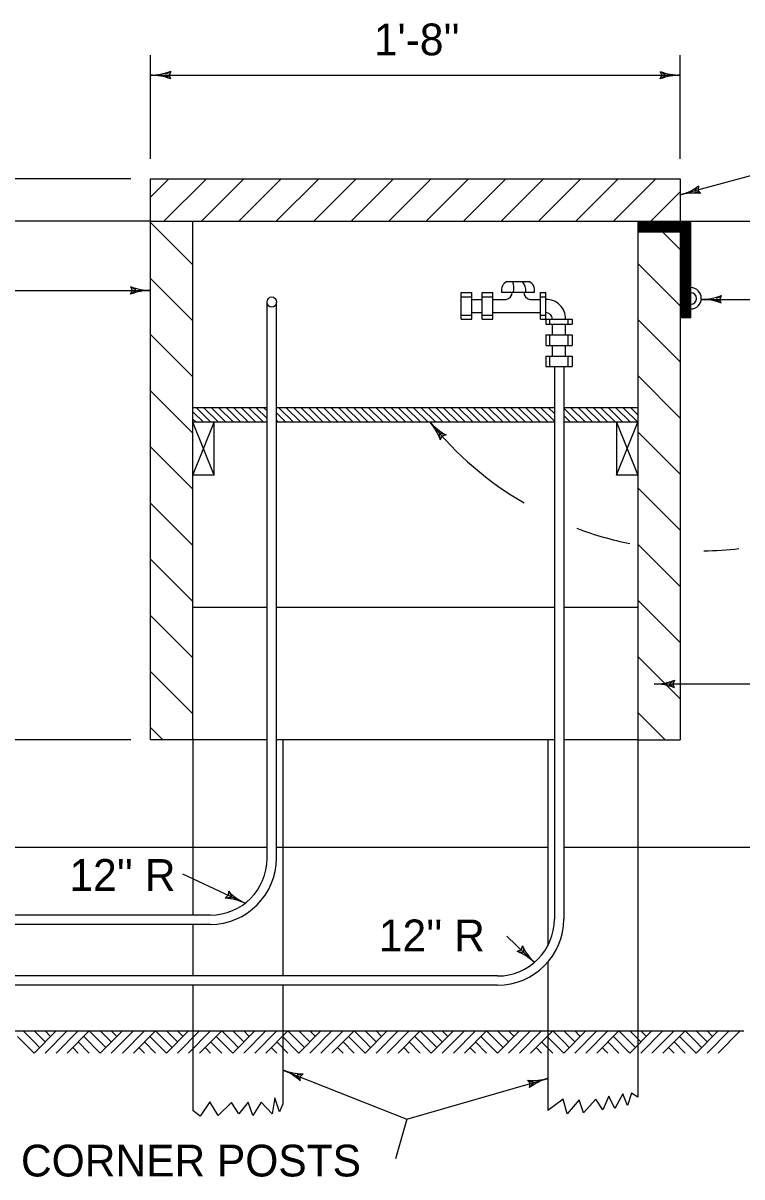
# Model space of a CAD drawing. Extents: x 1000 to 1157, y 1000 to 1095.
# Drawn here: x 1026.302 to 1029.016, y 1003.917 to 1008.276 of the extents above; entities that cross this region are included whole.
import ezdxf

# ---------------------------------------------------------------- set-up
doc = ezdxf.new("R2010")
doc.units = 0
doc.layers.add('Level 1', color=7, linetype='Continuous')
doc.layers.add('Level 16', color=7, linetype='Continuous')

msp = doc.modelspace()

# ---------------------------------------------------------------- linework, layer by layer
at = {"layer": 'Level 1'}
for p, q in [((1026.7832, 1007.7633), (1026.7832, 1008.1547)), ((1028.7832, 1007.7633), (1028.7832, 1008.1547)), ((1026.7832, 1008.0797), (1028.7832, 1008.0797)), ((1029.3173, 1007.7726), (1028.7832, 1007.6269)), ((1026.7082, 1007.6883), (1025.9887, 1007.6883)), ((1026.7832, 1007.6883), (1028.7832, 1007.6883)), ((1026.7832, 1005.5683), (1026.7832, 1007.6883)), ((1028.7832, 1007.6883), (1028.7832, 1005.5683)), ((1026.7832, 1007.5283), (1024.3832, 1007.5283)), ((1026.7832, 1007.5283), (1028.7832, 1007.5283)), ((1026.9433, 1005.5683), (1026.9433, 1007.5283)), ((1028.6232, 1007.5283), (1028.6232, 1005.5683)), ((1028.6232, 1007.5233), (1028.8232, 1007.5233)), ((1028.6232, 1007.5183), (1028.8232, 1007.5183)), ((1028.6232, 1007.5133), (1028.8232, 1007.5133)), ((1028.6232, 1007.5083), (1028.8232, 1007.5083)), ((1028.6232, 1007.5033), (1028.8232, 1007.5033)), ((1028.6232, 1007.4983), (1028.8232, 1007.4983)), ((1028.7832, 1007.5283), (1029.0832, 1007.5283)), ((1028.8232, 1007.4883), (1028.8232, 1007.5233)), ((1028.6232, 1007.4933), (1028.8232, 1007.4933)), ((1028.6232, 1007.4883), (1028.8232, 1007.4883)), ((1028.7883, 1007.1633), (1028.7883, 1007.4883)), ((1028.7932, 1007.1633), (1028.7932, 1007.4883)), ((1028.7983, 1007.1633), (1028.7983, 1007.4883)), ((1028.8032, 1007.1633), (1028.8032, 1007.4883)), ((1028.8083, 1007.1633), (1028.8083, 1007.4883)), ((1028.8132, 1007.1633), (1028.8132, 1007.4883)), ((1028.8183, 1007.1633), (1028.8183, 1007.4883)), ((1028.8232, 1007.1633), (1028.8232, 1007.4883)), ((1028.1287, 1007.2999), (1028.2127, 1007.2999)), ((1025.5255, 1007.2664), (1026.7832, 1007.2664)), ((1027.9557, 1007.1583), (1027.9557, 1007.2583)), ((1027.9557, 1007.2583), (1027.9958, 1007.2583)), ((1027.9557, 1007.2425), (1027.9958, 1007.2425)), ((1027.9958, 1007.1583), (1027.9958, 1007.2583)), ((1028.0358, 1007.1583), (1028.0358, 1007.2583)), ((1028.0358, 1007.2583), (1028.0757, 1007.2583)), ((1028.0358, 1007.2425), (1028.0757, 1007.2425)), ((1028.0757, 1007.1583), (1028.0757, 1007.2583)), ((1028.1087, 1007.2599), (1028.2327, 1007.2599)), ((1028.2558, 1007.1583), (1028.2558, 1007.2583)), ((1028.2558, 1007.2583), (1028.2758, 1007.2583)), ((1028.2558, 1007.2425), (1028.2758, 1007.2425)), ((1028.2758, 1007.1583), (1028.2758, 1007.2583)), ((1027.2233, 1005.1212), (1027.2233, 1007.2223)), ((1027.2582, 1005.1212), (1027.2582, 1007.2223)), ((1027.9958, 1007.2325), (1028.0358, 1007.2325)), ((1028.0757, 1007.2325), (1028.1257, 1007.2325)), ((1028.2158, 1007.2325), (1028.2558, 1007.2325)), ((1028.8625, 1007.2325), (1029.6005, 1007.2325)), ((1027.9557, 1007.1733), (1027.9958, 1007.1733)), ((1027.9557, 1007.1583), (1027.9958, 1007.1583)), ((1027.9958, 1007.1833), (1028.0358, 1007.1833)), ((1028.0358, 1007.1733), (1028.0757, 1007.1733)), ((1028.0358, 1007.1583), (1028.0757, 1007.1583)), ((1028.0757, 1007.1833), (1028.2558, 1007.1833)), ((1028.2558, 1007.1733), (1028.2758, 1007.1733)), ((1028.2558, 1007.1583), (1028.2758, 1007.1583)), ((1028.2758, 1007.1583), (1028.3757, 1007.1583)), ((1028.2758, 1007.1583), (1028.2758, 1007.1383)), ((1028.2912, 1007.1383), (1028.2912, 1007.1583)), ((1028.3603, 1007.1383), (1028.3603, 1007.1583)), ((1028.3757, 1007.1583), (1028.3757, 1007.1383)), ((1028.8232, 1007.1633), (1028.7832, 1007.1633)), ((1028.2758, 1007.1383), (1028.3757, 1007.1383)), ((1028.3012, 1007.0983), (1028.3012, 1007.1383)), ((1028.3503, 1007.0983), (1028.3503, 1007.1383)), ((1028.2758, 1007.0983), (1028.3757, 1007.0983)), ((1028.2758, 1007.0983), (1028.2758, 1007.0583)), ((1028.2912, 1007.0583), (1028.2912, 1007.0983)), ((1028.3603, 1007.0583), (1028.3603, 1007.0983)), ((1028.3757, 1007.0983), (1028.3757, 1007.0583)), ((1028.2758, 1007.0583), (1028.3757, 1007.0583)), ((1028.2758, 1007.0183), (1028.3757, 1007.0183)), ((1028.2758, 1007.0183), (1028.2758, 1006.9783)), ((1028.2912, 1006.9783), (1028.2912, 1007.0183)), ((1028.3012, 1007.0183), (1028.3012, 1007.0583)), ((1028.3503, 1007.0183), (1028.3503, 1007.0583)), ((1028.3603, 1006.9783), (1028.3603, 1007.0183)), ((1028.3757, 1007.0183), (1028.3757, 1006.9783)), ((1028.2758, 1006.9783), (1028.3757, 1006.9783)), ((1028.3083, 1006.9783), (1028.3083, 1004.8912)), ((1028.3432, 1006.9783), (1028.3432, 1004.8912)), ((1027.2233, 1006.8233), (1026.9433, 1006.8233)), ((1028.3083, 1006.8233), (1027.2582, 1006.8233)), ((1028.6232, 1006.8233), (1028.3432, 1006.8233)), ((1026.9433, 1006.5683), (1027.0232, 1006.7683)), ((1027.0232, 1006.5683), (1026.9433, 1006.7683)), ((1027.2233, 1006.7683), (1026.9433, 1006.7683)), ((1027.0232, 1006.5683), (1027.0232, 1006.7683)), ((1028.3083, 1006.7683), (1027.2582, 1006.7683)), ((1028.6232, 1006.7683), (1028.3432, 1006.7683)), ((1028.5432, 1006.7683), (1028.5432, 1006.5683)), ((1028.5432, 1006.5683), (1028.6232, 1006.7683)), ((1028.5432, 1006.7683), (1028.6232, 1006.5683)), ((1027.0232, 1006.5683), (1026.9433, 1006.5683)), ((1028.6232, 1006.5683), (1028.5432, 1006.5683)), ((1027.2233, 1006.0683), (1026.9433, 1006.0683)), ((1028.3083, 1006.0683), (1027.2582, 1006.0683)), ((1028.6232, 1006.0683), (1028.3432, 1006.0683)), ((1029.2725, 1005.7792), (1028.686, 1005.7792)), ((1026.7082, 1005.5683), (1025.9887, 1005.5683)), ((1026.9433, 1005.5683), (1026.7832, 1005.5683)), ((1026.9433, 1005.5683), (1026.9433, 1004.9062)), ((1027.2233, 1005.5683), (1026.9433, 1005.5683)), ((1028.3083, 1005.5683), (1027.2582, 1005.5683)), ((1027.2832, 1005.5683), (1027.2832, 1004.6762)), ((1028.2832, 1005.5683), (1028.2832, 1004.7905)), ((1028.6232, 1005.5683), (1028.3432, 1005.5683)), ((1028.6232, 1005.5683), (1028.7832, 1005.5683)), ((1028.6232, 1005.5683), (1028.6232, 1004.4683)), ((1027.2233, 1005.1612), (1021.9932, 1005.1612)), ((1028.2832, 1005.1612), (1027.2582, 1005.1612)), ((1029.4233, 1005.1612), (1028.3432, 1005.1612)), ((1026.9043, 1005.062), (1027.1399, 1004.9512)), ((1027.0082, 1004.9062), (1025.7175, 1004.9062)), ((1027.0082, 1004.8712), (1025.7175, 1004.8712)), ((1026.9433, 1004.8712), (1026.9433, 1004.6762)), ((1028.128, 1004.827), (1028.2323, 1004.7271)), ((1028.2832, 1004.7287), (1028.2832, 1004.4683)), ((1028.0932, 1004.6762), (1025.6723, 1004.6762)), ((1028.0932, 1004.6412), (1025.6723, 1004.6412)), ((1026.9433, 1004.6412), (1026.9433, 1004.4683)), ((1027.2832, 1004.6412), (1027.2832, 1004.4683)), ((1026.3432, 1004.385), (1026.2807, 1004.4475)), ((1026.3432, 1004.4267), (1026.3016, 1004.4683)), ((1026.3432, 1004.4683), (1026.3849, 1004.4267)), ((1026.3432, 1004.385), (1026.4266, 1004.4683)), ((1026.3849, 1004.4683), (1026.4057, 1004.4475)), ((1026.3849, 1004.385), (1026.4682, 1004.4683)), ((1026.4266, 1004.385), (1026.5099, 1004.4683)), ((1026.4682, 1004.385), (1026.5516, 1004.4683)), ((1026.5932, 1004.385), (1026.5307, 1004.4475)), ((1026.5932, 1004.4267), (1026.5516, 1004.4683)), ((1026.5932, 1004.4683), (1026.6349, 1004.4267)), ((1026.5932, 1004.385), (1026.6766, 1004.4683)), ((1026.6349, 1004.4683), (1026.6557, 1004.4475)), ((1026.6349, 1004.385), (1026.7182, 1004.4683)), ((1026.6766, 1004.385), (1026.7599, 1004.4683)), ((1026.7182, 1004.385), (1026.8016, 1004.4683)), ((1026.8432, 1004.385), (1026.7807, 1004.4475)), ((1026.8432, 1004.4267), (1026.8016, 1004.4683)), ((1026.8432, 1004.4683), (1026.8849, 1004.4267)), ((1026.8432, 1004.385), (1026.9266, 1004.4683)), ((1026.8849, 1004.4683), (1026.9057, 1004.4475)), ((1026.8849, 1004.385), (1026.9682, 1004.4683)), ((1026.9266, 1004.385), (1027.0099, 1004.4683)), ((1026.9433, 1004.4683), (1026.9433, 1004.1683)), ((1026.9682, 1004.385), (1027.0516, 1004.4683)), ((1027.0932, 1004.385), (1027.0307, 1004.4475)), ((1027.0932, 1004.4267), (1027.0516, 1004.4683)), ((1027.0932, 1004.4683), (1027.1349, 1004.4267)), ((1027.0932, 1004.385), (1027.1766, 1004.4683)), ((1027.1349, 1004.4683), (1027.1557, 1004.4475)), ((1027.1349, 1004.385), (1027.2182, 1004.4683)), ((1027.1766, 1004.385), (1027.2599, 1004.4683)), ((1027.2182, 1004.385), (1027.3016, 1004.4683)), ((1027.3432, 1004.385), (1027.2807, 1004.4475)), ((1027.2832, 1004.4683), (1027.2832, 1004.1933)), ((1027.3432, 1004.4267), (1027.3016, 1004.4683)), ((1027.3432, 1004.4683), (1027.3849, 1004.4267)), ((1027.3432, 1004.385), (1027.4266, 1004.4683)), ((1027.3849, 1004.4683), (1027.4057, 1004.4475)), ((1027.3849, 1004.385), (1027.4682, 1004.4683)), ((1027.4266, 1004.385), (1027.5099, 1004.4683)), ((1027.4682, 1004.385), (1027.5516, 1004.4683)), ((1027.5932, 1004.385), (1027.5307, 1004.4475)), ((1027.5932, 1004.4267), (1027.5516, 1004.4683)), ((1027.5932, 1004.4683), (1027.6349, 1004.4267)), ((1027.5932, 1004.385), (1027.6766, 1004.4683)), ((1027.6349, 1004.4683), (1027.6557, 1004.4475)), ((1027.6349, 1004.385), (1027.7182, 1004.4683)), ((1027.6766, 1004.385), (1027.7599, 1004.4683)), ((1027.7182, 1004.385), (1027.8016, 1004.4683)), ((1027.8432, 1004.385), (1027.7807, 1004.4475)), ((1027.8432, 1004.4267), (1027.8016, 1004.4683)), ((1027.8432, 1004.4683), (1027.8849, 1004.4267)), ((1027.8432, 1004.385), (1027.9266, 1004.4683)), ((1027.8849, 1004.4683), (1027.9057, 1004.4475)), ((1027.8849, 1004.385), (1027.9682, 1004.4683)), ((1027.9266, 1004.385), (1028.0099, 1004.4683)), ((1027.9682, 1004.385), (1028.0516, 1004.4683)), ((1028.0932, 1004.385), (1028.0307, 1004.4475)), ((1028.0932, 1004.4267), (1028.0516, 1004.4683)), ((1028.0932, 1004.4683), (1028.1349, 1004.4267)), ((1028.0932, 1004.385), (1028.1766, 1004.4683)), ((1028.1349, 1004.4683), (1028.1557, 1004.4475)), ((1028.1349, 1004.385), (1028.2182, 1004.4683)), ((1028.1766, 1004.385), (1028.2599, 1004.4683)), ((1028.2182, 1004.385), (1028.3016, 1004.4683)), ((1028.3432, 1004.385), (1028.2807, 1004.4475)), ((1028.2832, 1004.4683), (1028.2832, 1004.1683)), ((1028.3432, 1004.4267), (1028.3016, 1004.4683)), ((1028.3432, 1004.4683), (1028.3849, 1004.4267)), ((1028.3432, 1004.385), (1028.4266, 1004.4683)), ((1028.3849, 1004.4683), (1028.4057, 1004.4475)), ((1028.3849, 1004.385), (1028.4682, 1004.4683)), ((1028.4266, 1004.385), (1028.5099, 1004.4683)), ((1028.4682, 1004.385), (1028.5516, 1004.4683)), ((1028.5932, 1004.385), (1028.5307, 1004.4475)), ((1028.5932, 1004.4267), (1028.5516, 1004.4683)), ((1028.5932, 1004.4683), (1028.6349, 1004.4267)), ((1028.5932, 1004.385), (1028.6766, 1004.4683)), ((1028.6232, 1004.4683), (1028.6232, 1004.2183)), ((1028.6349, 1004.4683), (1028.6557, 1004.4475)), ((1028.6349, 1004.385), (1028.7182, 1004.4683)), ((1028.6766, 1004.385), (1028.7599, 1004.4683)), ((1028.7182, 1004.385), (1028.8016, 1004.4683)), ((1028.8432, 1004.385), (1028.7807, 1004.4475)), ((1028.8432, 1004.4267), (1028.8016, 1004.4683)), ((1028.8432, 1004.4683), (1028.8849, 1004.4267)), ((1028.8432, 1004.385), (1028.9266, 1004.4683)), ((1028.8849, 1004.4683), (1028.9057, 1004.4475)), ((1028.8849, 1004.385), (1028.9682, 1004.4683)), ((1028.9266, 1004.385), (1029.0099, 1004.4683)), ((1026.3432, 1004.4267), (1026.3641, 1004.4058)), ((1026.5099, 1004.385), (1026.4891, 1004.4058)), ((1026.5516, 1004.385), (1026.5099, 1004.4267)), ((1026.5932, 1004.4267), (1026.6141, 1004.4058)), ((1026.7599, 1004.385), (1026.7391, 1004.4058)), ((1026.8016, 1004.385), (1026.7599, 1004.4267)), ((1026.8432, 1004.4267), (1026.8641, 1004.4058)), ((1027.0099, 1004.385), (1026.9891, 1004.4058)), ((1027.0516, 1004.385), (1027.0099, 1004.4267)), ((1027.0932, 1004.4267), (1027.1141, 1004.4058)), ((1027.2599, 1004.385), (1027.2391, 1004.4058)), ((1027.3016, 1004.385), (1027.2599, 1004.4267)), ((1027.3432, 1004.4267), (1027.3641, 1004.4058)), ((1027.5099, 1004.385), (1027.4891, 1004.4058)), ((1027.5516, 1004.385), (1027.5099, 1004.4267)), ((1027.5932, 1004.4267), (1027.6141, 1004.4058)), ((1027.7599, 1004.385), (1027.7391, 1004.4058)), ((1027.8016, 1004.385), (1027.7599, 1004.4267)), ((1027.8432, 1004.4267), (1027.8641, 1004.4058)), ((1028.0099, 1004.385), (1027.9891, 1004.4058)), ((1028.0516, 1004.385), (1028.0099, 1004.4267)), ((1028.0932, 1004.4267), (1028.1141, 1004.4058)), ((1028.2599, 1004.385), (1028.2391, 1004.4058)), ((1028.3016, 1004.385), (1028.2599, 1004.4267)), ((1028.3432, 1004.4267), (1028.3641, 1004.4058)), ((1028.5099, 1004.385), (1028.4891, 1004.4058)), ((1028.5516, 1004.385), (1028.5099, 1004.4267)), ((1028.5932, 1004.4267), (1028.6141, 1004.4058)), ((1028.7599, 1004.385), (1028.7391, 1004.4058)), ((1028.8016, 1004.385), (1028.7599, 1004.4267)), ((1028.8432, 1004.4267), (1028.8641, 1004.4058)), ((1027.2832, 1004.3207), (1027.7512, 1004.1353)), ((1027.7512, 1004.1353), (1028.2832, 1004.2892)), ((1027.7512, 1004.1353), (1027.7075, 1003.9852))]:
    msp.add_line(p, q, dxfattribs=at)
for points in [[(1026.7832, 1007.6193), (1026.8522, 1007.6883)], [(1026.8337, 1007.5283), (1026.9937, 1007.6883)], [(1026.9751, 1007.5283), (1027.1351, 1007.6883)], [(1027.1165, 1007.5283), (1027.2766, 1007.6883)], [(1027.2579, 1007.5283), (1027.418, 1007.6883)], [(1027.3994, 1007.5283), (1027.5594, 1007.6883)], [(1027.5408, 1007.5283), (1027.7008, 1007.6883)], [(1027.6823, 1007.5283), (1027.8422, 1007.6883)], [(1027.8237, 1007.5283), (1027.9837, 1007.6883)], [(1027.9651, 1007.5283), (1028.1251, 1007.6883)], [(1028.1065, 1007.5283), (1028.2665, 1007.6883)], [(1028.2479, 1007.5283), (1028.4079, 1007.6883)], [(1028.3893, 1007.5283), (1028.5493, 1007.6883)], [(1028.5307, 1007.5283), (1028.6907, 1007.6883)], [(1028.6722, 1007.5283), (1028.7832, 1007.6394)], [(1026.9433, 1007.3636), (1026.7832, 1007.5236)], [(1028.7832, 1007.4207), (1028.6756, 1007.5283)], [(1028.7832, 1007.2085), (1028.6232, 1007.3685)], [(1026.9433, 1007.1514), (1026.7832, 1007.3114)], [(1028.7832, 1006.9963), (1028.6232, 1007.1563)], [(1026.9433, 1006.9393), (1026.7832, 1007.0993)], [(1028.7832, 1006.7842), (1028.6232, 1006.9443)], [(1026.9433, 1006.7272), (1026.7832, 1006.8872)], [(1026.9829, 1006.7683), (1026.9433, 1006.808)], [(1027.0113, 1006.7683), (1026.9562, 1006.8233)], [(1027.0395, 1006.7683), (1026.9845, 1006.8233)], [(1027.0678, 1006.7683), (1027.0127, 1006.8233)], [(1027.0961, 1006.7683), (1027.0411, 1006.8233)], [(1027.1243, 1006.7683), (1027.0693, 1006.8233)], [(1027.1527, 1006.7683), (1027.0977, 1006.8233)], [(1027.1809, 1006.7683), (1027.1259, 1006.8233)], [(1027.2092, 1006.7683), (1027.1542, 1006.8233)], [(1027.2233, 1006.7826), (1027.1825, 1006.8233)], [(1027.2233, 1006.8108), (1027.2107, 1006.8233)], [(1027.2941, 1006.7683), (1027.2582, 1006.8041)], [(1027.3223, 1006.7683), (1027.2673, 1006.8233)], [(1027.3507, 1006.7683), (1027.2956, 1006.8233)], [(1027.3789, 1006.7683), (1027.3239, 1006.8233)], [(1027.4072, 1006.7683), (1027.3522, 1006.8233)], [(1027.4355, 1006.7683), (1027.3805, 1006.8233)], [(1027.4637, 1006.7683), (1027.4088, 1006.8233)], [(1027.4921, 1006.7683), (1027.4371, 1006.8233)], [(1027.5203, 1006.7683), (1027.4653, 1006.8233)], [(1027.5487, 1006.7683), (1027.4936, 1006.8233)], [(1027.5769, 1006.7683), (1027.5219, 1006.8233)], [(1027.6052, 1006.7683), (1027.5502, 1006.8233)], [(1027.6335, 1006.7683), (1027.5785, 1006.8233)], [(1027.6617, 1006.7683), (1027.6067, 1006.8233)], [(1027.6901, 1006.7683), (1027.635, 1006.8233)], [(1027.7183, 1006.7683), (1027.6633, 1006.8233)], [(1027.7467, 1006.7683), (1027.6916, 1006.8233)], [(1027.7749, 1006.7683), (1027.7199, 1006.8233)], [(1027.8032, 1006.7683), (1027.7482, 1006.8233)], [(1027.8314, 1006.7683), (1027.7764, 1006.8233)], [(1027.8598, 1006.7683), (1027.8048, 1006.8233)], [(1027.888, 1006.7683), (1027.833, 1006.8233)], [(1027.9163, 1006.7683), (1027.8613, 1006.8233)], [(1027.9446, 1006.7683), (1027.8896, 1006.8233)], [(1027.9729, 1006.7683), (1027.9178, 1006.8233)], [(1028.0012, 1006.7683), (1027.9462, 1006.8233)], [(1028.0294, 1006.7683), (1027.9744, 1006.8233)], [(1028.0577, 1006.7683), (1028.0027, 1006.8233)], [(1028.086, 1006.7683), (1028.031, 1006.8233)], [(1028.1143, 1006.7683), (1028.0593, 1006.8233)], [(1028.1426, 1006.7683), (1028.0876, 1006.8233)], [(1028.1708, 1006.7683), (1028.1158, 1006.8233)], [(1028.1992, 1006.7683), (1028.1442, 1006.8233)], [(1028.2274, 1006.7683), (1028.1724, 1006.8233)], [(1028.2558, 1006.7683), (1028.2007, 1006.8233)], [(1028.284, 1006.7683), (1028.229, 1006.8233)], [(1028.3083, 1006.7723), (1028.2572, 1006.8233)], [(1028.3083, 1006.8007), (1028.2856, 1006.8233)], [(1028.3972, 1006.7683), (1028.3422, 1006.8233)], [(1028.4254, 1006.7683), (1028.3704, 1006.8233)], [(1028.4537, 1006.7683), (1028.3988, 1006.8233)], [(1028.482, 1006.7683), (1028.427, 1006.8233)], [(1028.5103, 1006.7683), (1028.4552, 1006.8233)], [(1028.5386, 1006.7683), (1028.4836, 1006.8233)], [(1028.5668, 1006.7683), (1028.5118, 1006.8233)], [(1028.5952, 1006.7683), (1028.5402, 1006.8233)], [(1028.6232, 1006.7685), (1028.5684, 1006.8233)], [(1028.6232, 1006.7967), (1028.5967, 1006.8233)], [(1026.9547, 1006.7683), (1026.9433, 1006.7797)], [(1027.2658, 1006.7683), (1027.2582, 1006.7758)], [(1028.3688, 1006.7683), (1028.3432, 1006.7939)], [(1028.7832, 1006.5721), (1028.6232, 1006.7321)], [(1026.9433, 1006.5151), (1026.7832, 1006.6751)], [(1028.7832, 1006.36), (1028.6232, 1006.52)], [(1026.9433, 1006.3029), (1026.7832, 1006.4629)], [(1028.7832, 1006.1478), (1028.6232, 1006.3078)], [(1026.9433, 1006.0908), (1026.7832, 1006.2507)], [(1028.7832, 1005.9357), (1028.6232, 1006.0957)], [(1026.9433, 1005.8787), (1026.7832, 1006.0387)], [(1028.7832, 1005.7236), (1028.6232, 1005.8836)], [(1026.9433, 1005.6666), (1026.7832, 1005.8265)], [(1028.7264, 1005.5683), (1028.6232, 1005.6714)], [(1026.8293, 1005.5683), (1026.7832, 1005.6144)], [(1021.8433, 1004.4683), (1029.0232, 1004.4683)], [(1028.6232, 1004.2183), (1028.5988, 1004.2338), (1028.5843, 1004.187), (1028.5666, 1004.2306), (1028.5359, 1004.1757), (1028.5133, 1004.2225), (1028.4907, 1004.1709), (1028.4649, 1004.2112), (1028.4181, 1004.1596), (1028.4019, 1004.208), (1028.3567, 1004.1547), (1028.3407, 1004.2112), (1028.2832, 1004.1683)], [(1027.2832, 1004.1933), (1027.2697, 1004.1633), (1027.2524, 1004.2151), (1027.2423, 1004.1547), (1027.2007, 1004.1993), (1027.169, 1004.1489), (1027.1517, 1004.1993), (1027.1158, 1004.1547), (1027.0885, 1004.1978), (1027.0382, 1004.1489), (1027.0066, 1004.2007), (1026.9706, 1004.1461), (1026.9433, 1004.1683)]]:
    msp.add_lwpolyline(points, dxfattribs=at)
for centre, radius, start, end in [((1028.1433, 1007.2676), 0.0354, 114.2757, 192.5942), ((1028.073, 1007.2753), 0.0816, 349.1222, 17.1857), ((1028.1447, 1007.2639), 0.0555, 355.8423, 39.7366), ((1028.1982, 1007.2676), 0.0354, 347.4058, 65.7243), ((1028.1221, 1007.2589), 0.0267, 277.8834, 2.0266), ((1028.2194, 1007.2589), 0.0267, 177.9734, 262.1166), ((1028.8223, 1007.2367), 0.0404, 271.3188, 88.681), ((1028.8229, 1007.236), 0.0218, 270.8814, 89.1187), ((1028.2774, 1007.1595), 0.073, 359.0395, 91.2685), ((1028.2725, 1007.1546), 0.0289, 7.3717, 83.5377), ((1028.8574, 1007.5935), 1.3109, 219.0083, 239.5693), ((1028.8574, 1007.5935), 1.3109, 249.2577, 258.3699), ((1028.8574, 1007.5935), 1.3109, 270.6427, 276.4528), ((1027.0083, 1005.1211), 0.215, 270, 0), ((1027.0083, 1005.1211), 0.25, 270, 0), ((1028.0933, 1004.8911), 0.25, 270, 0), ((1028.0933, 1004.8911), 0.215, 270, 0)]:
    msp.add_arc(centre, radius, start, end, dxfattribs=at)
msp.add_ellipse((1027.2408, 1007.2223), major_axis=(0, 0.0198), ratio=0.885754, dxfattribs=at)
at = {"layer": 'Level 16'}
for p, q in [((1026.852, 1008.088), (1026.8399, 1008.0828)), ((1026.852, 1008.0715), (1026.8399, 1008.0767)), ((1026.8591, 1008.0941), (1026.8532, 1008.0797)), ((1026.8591, 1008.0654), (1026.8532, 1008.0797)), ((1028.7074, 1008.0941), (1028.7134, 1008.0797)), ((1028.7074, 1008.0653), (1028.7134, 1008.0797)), ((1028.7145, 1008.0879), (1028.7267, 1008.0827)), ((1028.7145, 1008.0715), (1028.7267, 1008.0766)), ((1028.8474, 1007.653), (1028.8371, 1007.6448)), ((1028.8518, 1007.6372), (1028.8387, 1007.6389)), ((1028.8527, 1007.6608), (1028.8507, 1007.6453)), ((1028.8602, 1007.6331), (1028.8507, 1007.6454)), ((1026.7074, 1007.2807), (1026.7134, 1007.2663)), ((1026.7074, 1007.252), (1026.7134, 1007.2664)), ((1026.7146, 1007.2746), (1026.7267, 1007.2694)), ((1026.7146, 1007.2582), (1026.7267, 1007.2632)), ((1028.9312, 1007.2407), (1028.9191, 1007.2356)), ((1028.9383, 1007.2469), (1028.9324, 1007.2325)), ((1028.9312, 1007.2243), (1028.9191, 1007.2294)), ((1028.9383, 1007.2182), (1028.9324, 1007.2326)), ((1027.8773, 1006.7109), (1027.8733, 1006.7234)), ((1027.8773, 1006.7015), (1027.8844, 1006.7154)), ((1027.8898, 1006.7216), (1027.878, 1006.7274)), ((1027.8991, 1006.7202), (1027.8843, 1006.7153)), ((1028.7548, 1005.7875), (1028.7427, 1005.7823)), ((1028.7548, 1005.7711), (1028.7427, 1005.7762)), ((1028.7618, 1005.7937), (1028.7559, 1005.7792)), ((1028.7618, 1005.7649), (1028.7559, 1005.7793)), ((1027.0652, 1004.9704), (1027.0767, 1004.9809)), ((1027.0742, 1004.9729), (1027.0873, 1004.9724)), ((1027.0773, 1004.9964), (1027.0766, 1004.9808)), ((1027.0812, 1004.9878), (1027.0899, 1004.978)), ((1028.1676, 1004.7692), (1028.1818, 1004.7755)), ((1028.1769, 1004.7687), (1028.1892, 1004.7641)), ((1028.1874, 1004.7899), (1028.1817, 1004.7754)), ((1028.1883, 1004.7806), (1028.1935, 1004.7685)), ((1027.3442, 1004.2878), (1027.3347, 1004.297)), ((1027.3502, 1004.3031), (1027.3371, 1004.3027)), ((1027.3591, 1004.3062), (1027.3483, 1004.295)), ((1027.3485, 1004.2795), (1027.3483, 1004.2951)), ((1028.2064, 1004.2819), (1028.2162, 1004.2697)), ((1028.215, 1004.278), (1028.228, 1004.2764)), ((1028.2144, 1004.2543), (1028.2162, 1004.2698)), ((1028.2195, 1004.2622), (1028.2297, 1004.2705))]:
    msp.add_line(p, q, dxfattribs=at)
for centre, start, end in [((1026.782, 1008.2935), 269.9869, 291.2101), ((1026.782, 1007.866), 68.7899, 90.0131), ((1028.7846, 1008.2934), 248.7899, 270.0131), ((1028.7846, 1007.8659), 89.9869, 111.2101), ((1028.7258, 1007.8329), 285.242, 306.4653), ((1028.8383, 1007.4204), 84.045, 105.2682), ((1026.7846, 1007.4801), 248.7899, 270.0131), ((1026.7846, 1007.0526), 89.9869, 111.2101), ((1028.8612, 1007.4463), 269.9869, 291.2101), ((1028.8612, 1007.0188), 68.7899, 90.0131), ((1027.6759, 1006.6298), 19.5186, 40.7419), ((1027.9999, 1006.9088), 220.7157, 241.9389), ((1028.6847, 1005.993), 269.9869, 291.2101), ((1028.6847, 1005.5655), 68.7899, 90.0131), ((1027.05, 1004.7571), 64.7852, 86.0084), ((1027.2321, 1005.144), 223.5881, 244.8114), ((1028.0853, 1004.5719), 46.2078, 67.431), ((1028.3811, 1004.8805), 205.0107, 226.234), ((1027.2033, 1004.1225), 47.1745, 68.3977), ((1027.3608, 1004.52), 248.3715, 269.5948), ((1028.2251, 1004.4949), 264.923, 286.1463), ((1028.3439, 1004.0842), 106.1201, 127.3433)]:
    msp.add_arc(centre, 0.2138, start, end, dxfattribs=at)

# ---------------------------------------------------------------- texts
at = {"layer": 'Level 1'}
for s, p in [("1'-8''", (1027.6266, 1008.1547)), ("12'' R", (1026.4768, 1004.9977)), ("12'' R", (1027.6453, 1004.7694)), ('CORNER POSTS', (1026.2937, 1003.9186))]:
    msp.add_text(s, height=0.12, dxfattribs=at).set_placement(p)

doc.saveas('drawing.dxf')
